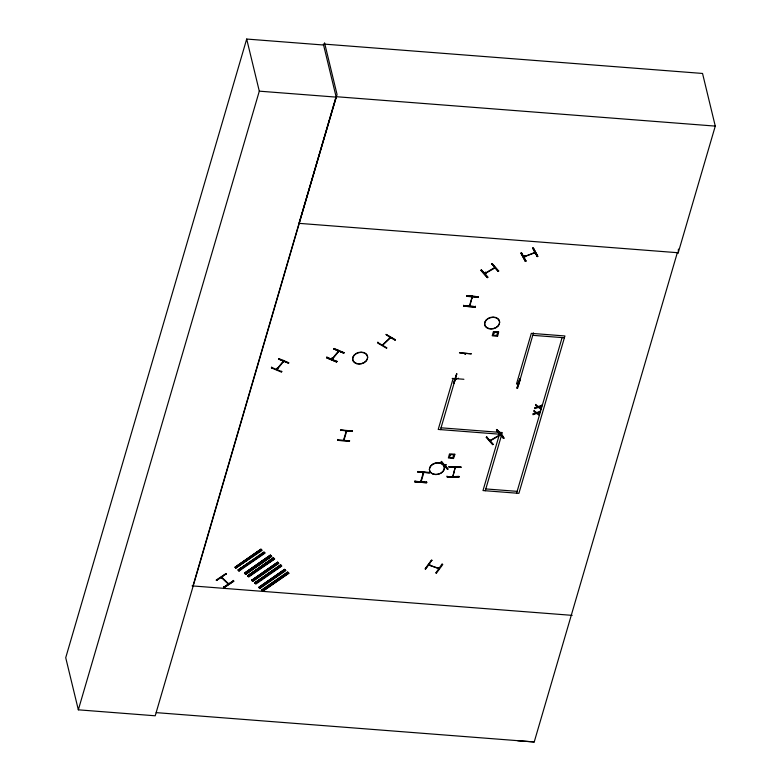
<?xml version="1.0" encoding="UTF-8"?>
<svg xmlns="http://www.w3.org/2000/svg" width="781" height="781" viewBox="0 0 781 781"><rect width="100%" height="100%" fill="white"/><g stroke="black" fill="none" stroke-linecap="round" stroke-linejoin="round"><path stroke-width="1.17" d="M343.933 440.357L344.284 439.352L343.523 440.318M345.973 431.932L346.539 431.873M346.256 430.985L345.954 432.03L346.715 431.053M420.637 481.692L423.351 472.583L423.009 473.315L423.839 472.544M421.057 481.848L421.408 480.842L420.588 481.789M423.79 472.71L421.174 481.662M454.815 467.282L454.601 468.327L455.225 467.292M469.401 305.927L472.212 296.8M471.929 297.737L472.027 296.038M517.705 740.759L534.224 741.95L677.332 252.693L678.23 252.751L678.416 249.119M428.662 564.936L429.745 565.395L429.872 564.897M336.875 361.105L336.601 362.003L326.585 357.825L326.858 356.937M336.601 361.984L326.614 357.747M336.875 361.603L326.888 357.317L336.904 361.486M452.179 378.404L463.904 379.273M459.003 476.82L447.093 476.595L447.025 476.088M344.304 439.518L343.796 439.381M346.725 431.219L346.139 431.18M377.887 342.078L377.545 342.937L386.488 348.199M337.802 439.957L349.605 440.796L349.449 441.314L337.695 440.347L349.556 440.748M426.572 482.707L414.818 481.838L426.572 482.804L426.621 481.857M426.68 482.307L414.926 481.33L426.68 482.248M463.582 306.123L475.317 307.128L463.582 306.162L463.641 305.225M475.317 307.148L475.434 306.582M523.709 256.929L524.9 256.842M535.083 252.732L523.924 256.793M277.226 368.007L276.611 369.481M283.152 360.324L283.005 362.072M283.718 361.271L283.132 362.013M331.798 359.387L332.891 358.596L332.15 359.524M485.841 273.223L485.274 272.149M494.881 267.981L484.923 273.711M490.38 440.796L490.946 439.947M500.26 435.027L490.243 440.816M445.639 464.734L446.107 464.959L444.75 465.3M498.883 434.236C497.38 433.533 501.49 433.387 498.639 434.324M449.075 467.145L449.163 466.599L461.083 466.911L460.975 467.438L448.968 466.716M452.853 476.459L455.206 467.389L452.873 476.664M459.033 476.81L458.925 477.328L447.015 476.986L458.925 476.371M216.474 580.371L226.226 573.908M480.95 270.343L487.324 277.587L480.95 270.343L481.418 269.591M486.299 437.38L492.645 444.711L493.211 444.379L486.739 437.067L486.26 437.448L486.729 436.696M441.167 462.04L447.445 469.401L448.011 469.069L441.607 461.717L441.128 462.098L441.597 461.356M447.913 469L441.548 461.815M520.956 253.2L525.369 261.371L520.956 253.2L521.483 252.527M521.415 252.595L525.886 261.098M323.578 45.015L246.689 39.05L65.721 657.719L78.334 709.822L155.214 715.787L336.181 97.117L323.344 44.039L702.539 73.453L715.279 126.102L678.201 252.839L677.312 252.771M78.334 709.822L259.302 91.162L246.689 39.05M192.966 585.955L336.074 96.688L715.279 126.102M337.704 440.396L337.743 439.449M340.584 430.546L340.721 429.999L352.485 430.936L352.329 431.463L340.477 430.116M346.227 431.083L343.552 440.22L344.109 440.172M343.962 440.259L346.666 431.151M352.465 430.907L340.604 430.36M414.828 481.897L414.867 480.94M417.708 472.046L417.845 471.49L429.609 472.437L429.452 472.954L417.601 471.607M440.504 429.618L455.313 378.99L453.029 378.814L438.219 429.443L499.489 434.187M454.767 454.161L449.505 453.907L448.362 457.959L453.527 458.525L454.913 454.327M497.634 336.201L498.629 331.974L493.377 331.73L492.225 335.781L497.39 336.347M500.016 432.371L482.99 490.566L518.896 493.348L564.927 335.967L531.314 333.35L516.505 383.979L518.789 384.154L533.443 332.882M485.274 490.741L502.3 432.557L441.04 427.803M539.339 414.028L539.222 415.209L536.527 413.422L533.013 414.731L533.12 413.579M533.228 414.018L536.01 413.012L533.921 411.646L534.028 410.455M541.106 407.975L540.989 409.156L538.294 407.37L534.79 408.668L534.887 407.526M534.995 407.955L537.787 406.95L535.688 405.583L535.805 404.402M537.201 412.632L540.149 412.036L540.247 410.894M538.978 406.579L541.916 405.983L542.024 404.841M516.612 493.172L562.115 337.597M478.421 296.751L478.284 297.297L466.55 296.331L466.696 295.784L478.431 296.76L466.677 295.804M469.84 306.064L472.437 296.077M453.946 383.207L456.739 373.914L454.054 383.325L453.4 383.266L456.758 373.562M455.557 378.863L456.787 378.551L456.455 378.951M518.408 383.373L517.129 383.598L518.311 383.696M519.658 378.443L520.41 378.931L517.608 388.255L516.954 388.206L519.814 378.775L517.012 388.098M465.632 354.076L465.017 354.115L465.73 353.754M465.222 353.656L465.017 354.115L465.671 353.744M458.515 378.219L457.9 378.531M459.638 352.856L471.382 353.842L459.462 352.719M228.696 583.954L227.535 583.475L228.159 583.28M382.3 345.095L383.51 344.421L382.612 345.28M449.075 466.989L460.966 467.263M455.118 468.141L454.581 468.131M276.962 369.628L277.655 368.827M331.886 359.182L338.524 350.981L338.339 350.22M332.804 358.791L332.286 357.776M337.861 351.714L338.368 351.928M338.778 351.323L332.218 359.436M271.671 367.539L271.671 367.041M281.687 371.707L281.687 371.209M472.407 297.815L472.31 296.926M221.267 577.384L222.048 578.135M417.718 471.89L429.462 472.798M466.56 296.175L478.294 297.151M277.675 368.915L277.167 368.71M377.867 342.566L386.917 347.867L386.468 348.287M389.963 338.349C389.924 336.299 391.047 338.876 389.592 338.036M484.601 273.526L485.675 272.842L485.811 273.311M425.46 568.968L431.766 560.397M431.922 560.504L431.356 560.299L425.04 568.861L425.616 569.076L431.825 560.075M430.019 565.063L429.521 565.376M438.658 568.773L438.981 568.334M442.329 564.321L442.778 564.536L436.462 573.108L435.896 572.893L442.095 563.892M278.837 358.586L288.892 362.774L288.511 363.243L278.505 359.075L278.876 358.586M276.679 369.393L283.269 361.173M277.03 369.54L283.63 361.359M344.06 352.641L343.699 353.139L333.692 348.97L334.063 348.502M338.329 351.138L337.753 351.792L338.866 351.128M469.723 305.088L470.094 305.225M487.334 277.548L487.803 277.206L481.428 269.962L487.9 277.275L487.334 277.606M525.037 256.832L524.832 255.875M382.387 345.017L390.334 337.47L390.236 336.631M382.69 345.202L390.646 337.656M395.059 339.999L386.165 334.668L395.03 340.165L395.43 339.715M499.196 435.173L499.908 434.763M444.926 465.144L445.785 464.705M498.6 433.914L499.459 433.475M260.834 549.238L234.983 567.279L235.54 567.758L261.41 549.756L261.049 549.189L235.022 567.328L260.932 549.336M235.696 567.914L261.762 549.834L262.133 550.4L235.96 568.021M238.117 569.984L263.988 551.864L264.349 552.431L238.185 570.052M237.99 570.013L264.339 552.431M238.635 570.599L264.779 552.694L238.615 570.56L239.191 571.077L238.859 570.647M239.103 571.009L265.071 553.075L264.554 552.645M270.382 555.154L244.531 573.186L270.382 555.154L270.958 555.662L245 573.605L270.909 555.652M245.8 574.308L245.224 573.791L271.095 555.789L271.671 556.306L245.751 574.289L271.661 556.306M271.31 555.867L245.283 573.879L271.339 555.877M273.321 557.829L247.47 575.861L248.007 576.339L273.897 558.337L273.321 557.829L247.733 575.958M273.535 557.898L247.655 575.773L248.026 576.339M247.938 576.28L273.848 558.327M248.182 576.505L274.033 558.474L274.609 558.981L248.719 576.983L248.182 576.505L274.6 558.981M248.251 576.573L274.316 558.6M251.687 580.263L277.743 562.174L278.114 562.74L252.224 580.742L251.687 580.263L252.224 580.742M251.726 580.312L277.753 562.3M251.951 580.361L277.538 562.222M252.156 580.673L278.095 562.74M252.4 580.908L278.251 562.867L278.827 563.384L252.937 581.386L252.4 580.908L278.27 562.906M278.495 562.955L252.663 581.005M280.477 564.907L254.626 582.938L255.172 583.417L281.053 565.415L280.477 564.907L281.043 565.424L255.162 583.417M280.691 564.975L254.665 582.987L280.76 565.034M255.338 583.583L281.472 565.678L255.338 583.583L255.895 584.061L281.765 566.059L281.433 565.629M284.567 569.378L258.716 587.419L259.272 587.888L285.153 569.896L284.567 569.378L285.133 569.896M259.975 588.542L259.409 588.025L285.573 570.159L259.507 588.122M259.907 588.474L285.866 570.54L285.387 570.12M262.211 590.573L261.635 590.055L287.72 572.004L288.091 572.571L262.201 590.573M288.794 573.215L262.846 591.149L288.804 573.215L288.228 572.698L262.445 590.797M288.326 572.795L262.377 590.739L262.924 591.217M288.755 573.195L288.472 572.785L262.641 590.836M278.544 358.928L288.54 363.067M334.063 348.482L344.079 352.67M226.314 574.045L225.934 573.635L216.161 580.117L216.552 580.498L226.207 573.605M224.04 587.673L233.773 581.162L224.04 587.663L223.542 586.863M534.946 252.39L533.696 252.898L534.126 253.171M491.757 264.076L492.323 263.724L498.708 270.987L498.132 271.319L491.659 263.636M494.842 267.571L494.08 268.43M484.708 273.467L494.558 267.619M491.737 263.636L498.18 271.163L498.698 270.968M504.018 438.073L497.116 431.024L497.643 430.829L504.018 438.092L503.452 438.424L496.97 430.741M497.077 431.18L497.643 430.848M490.019 440.562L500.152 434.675M502.876 437.038L496.589 429.775L502.827 437.184L503.403 436.852L496.413 429.462M498.747 434.265L499.674 433.728M446 464.959L444.965 465.554M438.942 568.763L437.848 568.451L438.297 568.031M472.388 297.746L472.173 297.327M532.818 248.426L533.443 248.173L537.845 256.383L537.221 256.637L532.71 247.997M523.826 256.881L534.829 252.439L534.76 251.628M525.369 261.42L525.886 260.737M535.912 404.841L538.568 406.598L542.131 405.271M534.136 410.894L536.791 412.651L540.354 411.323M270.441 555.232L244.531 573.186L245.068 573.664M235.891 567.953L261.547 549.883M284.665 569.476L258.794 587.478L284.635 569.466M259.409 588.025L259.985 588.532M491.835 263.949L498.268 271.183M497.146 431.053L503.579 438.287M497.028 429.55L503.374 436.823M221.599 577.159L222.419 577.823L221.853 578.028M227.661 583.602L228.355 584.178L221.365 577.559M532.906 248.319L537.367 256.519L532.798 247.997M537.777 256.353L533.433 248.163M390.334 337.47L390.149 336.709M259.302 91.162L336.181 97.117M678.23 252.751L299.035 223.346L337.05 94.481L324.545 42.809M533.072 335.352L564.399 337.773M485.811 488.926L517.139 491.356M192.077 585.887L572.161 615.36M156.239 712.633L534.224 741.95M475.473 306.63L463.699 305.615L475.424 306.708L475.375 306.191M517.227 383.276L518.174 383.305M455.626 378.502L456.582 378.531M455.528 378.834L456.592 378.922M439.049 568.422L428.769 564.975L438.834 568.714M261.371 549.736L235.52 567.758M287.72 572.122L261.655 590.094M524.959 256.422L524.5 255.67M221.804 577.266L228.618 583.885M395.479 339.735L386.009 334.375M539.075 407.008L541.213 408.404M537.308 413.071L539.437 414.457M233.802 581.22L233.294 580.41M486.68 437.165L493.055 444.409M436.462 573.088L435.935 572.815M521.483 252.888L525.994 261.176M534.477 251.638L534.682 252.439M485.606 272.325L485.733 272.862M498.629 331.974L493.621 331.593M471.656 296.868L471.9 297.834M389.973 336.738L390.158 337.499M389.416 337.412L389.602 338.173M389.387 337.704L389.514 338.251M332.765 358.049L332.891 358.596M332.413 357.903L332.54 358.45M332.12 357.825L332.296 358.577M271.407 367.89L271.778 367.47L281.795 371.639L281.414 372.107L271.407 367.89M493.699 333.214L493.582 334.873L494.324 335.44L496.472 335.303L497.634 333.799L497.409 332.989L495.613 332.267L493.699 333.214M449.827 455.391L449.719 457.051L450.461 457.617L452.599 457.49L453.771 455.987L453.536 455.167L451.74 454.444L449.827 455.391M333.77 348.795L343.747 352.992L333.77 348.795M233.431 580.781L223.698 587.292L233.431 580.781M356.644 363.653A7.585 5.701 -13.6 0 0 367.656 357.249A7.585 5.701 -13.6 0 0 356.204 353.705A7.585 5.701 -13.6 0 0 356.644 363.653M356.575 363.487A7.625 5.74 -13.6 0 0 367.656 357.044A7.625 5.74 -13.6 0 0 356.136 353.471A7.625 5.74 -13.6 0 0 356.575 363.487M488.623 328.606A7.585 5.701 -13.6 0 0 499.635 322.202A7.585 5.701 -13.6 0 0 488.184 318.648A7.585 5.701 -13.6 0 0 488.623 328.606M488.555 328.44A7.625 5.74 -13.6 0 0 499.635 321.987A7.625 5.74 -13.6 0 0 488.115 318.423A7.625 5.74 -13.6 0 0 488.555 328.44M433.396 474.213A7.585 5.701 -13.6 0 0 444.418 467.799A7.585 5.701 -13.6 0 0 432.967 464.256A7.585 5.701 -13.6 0 0 433.396 474.213M433.328 474.038A7.625 5.74 -13.6 0 0 444.409 467.594A7.625 5.74 -13.6 0 0 432.899 464.031A7.625 5.74 -13.6 0 0 433.328 474.038"/></g></svg>
